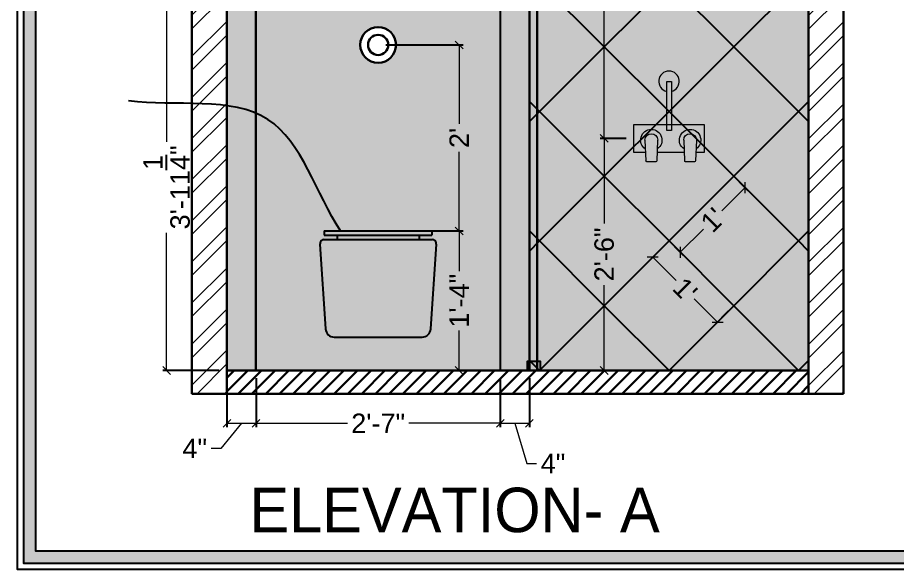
# Model space of a CAD drawing. Header units: millimetres. Extents: x 56222 to 3066687, y -650199 to -121287.
# Drawn here: x 156103.9 to 156217.3, y -180409.2 to -180338 of the extents above; entities that cross this region are included whole.
import ezdxf

# ---------------------------------------------------------------- set-up
doc = ezdxf.new("R2010")
doc.units = ezdxf.units.MM
doc.header["$MEASUREMENT"] = 0
doc.header["$PDMODE"] = 35
doc.layers.get('Defpoints').update_dxf_attribs({"color": 220})
doc.layers.add('AR HATCH-7', color=7, linetype='Continuous')
doc.layers.add('SANIT', color=232, linetype='Continuous')
for name, color, linetype, lineweight in [('dim05', 1, 'Continuous', 13), ('ELEC.', 5, 'Continuous', 20), ('Flooring', 253, 'Continuous', 30), ('HACHA', 253, 'Continuous', 5), ('NAME PLATE', 7, 'Continuous', 25), ('sec. mark', 5, 'Continuous', 25), ('UTILITY', 48, 'Continuous', 9), ('wall', 7, 'Continuous', 30), ('XX~SLAB ( BEAM )~ ( DIM )', 7, 'Continuous', 9)]:
    doc.layers.add(name, color=color, linetype=linetype, lineweight=lineweight)
doc.layers.add('hatch', color=253, linetype='Continuous', lineweight=0, transparency=0.4)
doc.styles.add('Arial', font='arial.ttf')
doc.styles.add('Cn_BT_9 ( BOLD )', font='swisscb.ttf', dxfattribs={"height": 9})
doc.styles.add('DATE', font='swissc.ttf', dxfattribs={"height": 6.75})
doc.styles.get("Standard").update_dxf_attribs({"font": 'arial.ttf', "height": 6})
doc.dimstyles.new('Cn_BT_9 ( BOLD )', dxfattribs={"dimtxt": 9, "dimasz": 5, "dimexe": 1.5, "dimexo": 0, "dimgap": 0.09, "dimtad": 0, "dimzin": 3, "dimdsep": 46, "dimlunit": 4, "dimtxsty": 'Cn_BT_9 ( BOLD )', "dimblk": 'DOT', "dimcen": 0.09, "dimdle": 1.5, "dimclrd": 251, "dimclre": 251, "dimclrt": 5, "dimadec": 0, "dimazin": 0, "dimtfac": 0.75, "dimtofl": 0, "dimtmove": 0, "dimatfit": 3, "dimfxl": 0, "dimtolj": 1, "dimtzin": 0, "dimlwd": 15, "dimlwe": 15, "dimarcsym": 0})
doc.dimstyles.new('ISO-25', dxfattribs={"dimtxt": 2.5, "dimasz": 1, "dimexe": 0.5, "dimexo": 1, "dimtad": 0, "dimdec": 1, "dimlunit": 4, "dimtxsty": 'Standard', "dimblk": 'OBLIQUE', "dimcen": 2.5, "dimclrd": 1, "dimclre": 1, "dimclrt": 5, "dimadec": 0, "dimazin": 0, "dimtfac": 1, "dimtdec": 1, "dimtmove": 0, "dimatfit": 3, "dimfxl": 1, "dimlwd": -1, "dimarcsym": 0})

# ---------------------------------------------------------------- blocks, each defined once
blk = doc.blocks.new('404COK-E')
for p, q in [((0.82, 0, 1), (0.7, -2.68, 1)), ((-0.82, 0, 1), (-0.7, -2.68, 1)), ((-0.57, -2.8, 1), (0.57, -2.8, 1))]:
    blk.add_line(p, q)
for centre, radius, start, end in [((0, 0, 1), 1.38, 304.096, 235.904), ((0, 0, 1), 0.824, 0, 180), ((-0.57, -2.68, 1), 0.125, 180, 270), ((0.57, -2.68, 1), 0.125, 270, 0)]:
    blk.add_arc(centre, radius, start, end)
blk = doc.blocks.new('sda sdasd')
at = {"ltscale": 0.25, "true_color": 0xffffff}
h = blk.add_hatch(color=7, dxfattribs=at)
h.dxf.hatch_style = 1
h.paths.add_polyline_path([(46521.76, -32072.17, 0.433848), (46521.2, -32071.58), (46507.32, -32071.58, 0.433848), (46506.76, -32072.17), (46507.49, -32083.1, 0.394848), (46508.6, -32084.15), (46519.92, -32084.15, 0.394848), (46521.03, -32083.1)])
h.paths.add_polyline_path([(46521.2, -32070.46), (46507.32, -32070.46), (46507.32, -32071.02), (46521.2, -32071.02)])
h.paths.add_polyline_path([(46519.53, -32071.02), (46508.99, -32071.02), (46508.99, -32071.58), (46519.53, -32071.58)])
at = {"layer": 'SANIT'}
for p, q in [((46507.32, -32070.46), (46507.32, -32071.02)), ((46507.32, -32070.46), (46521.2, -32070.46)), ((46507.32, -32071.02), (46521.2, -32071.02)), ((46508.99, -32071.02), (46508.99, -32071.58)), ((46519.53, -32071.02), (46519.53, -32071.58)), ((46521.2, -32070.46), (46521.2, -32071.02)), ((46506.76, -32072.17), (46507.49, -32083.1)), ((46507.32, -32071.58), (46521.2, -32071.58)), ((46521.76, -32072.17), (46521.03, -32083.1)), ((46508.6, -32084.15), (46519.92, -32084.15))]:
    blk.add_line(p, q, dxfattribs=at)
for centre, radius, start, end in [((46507.32, -32072.14), 0.558, 90, 183.8141), ((46521.2, -32072.14), 0.558, 356.1859, 90), ((46508.6, -32083.03), 1.12, 183.8141, 270), ((46519.92, -32083.03), 1.12, 270, 356.1859)]:
    blk.add_arc(centre, radius, start, end, dxfattribs=at)
blk = doc.blocks.new('_Oblique')
at = {"layer": 'wall', "color": 0, "lineweight": -2}
blk.add_line((-0.5, -0.5), (0.5, 0.5), dxfattribs=at)
blk = doc.blocks.new('*D832')
at = {"layer": 'Defpoints', "color": 0, "lineweight": 25, "transparency": 16777216}
for p in [(156187.85, -180366.84), (156196.2, -180375.2), (156194.1, -180377.3)]:
    blk.add_point(p, dxfattribs=at)
at = {"layer": 'dim05', "color": 1, "linetype": 'Continuous', "lineweight": -2, "transparency": 16777216}
for p, q in [((156187.14, -180367.55), (156185.39, -180369.3)), ((156195.49, -180375.9), (156193.74, -180377.65))]:
    blk.add_line(p, q, dxfattribs=at)
at = {"layer": 'dim05', "color": 1, "linetype": 'Continuous', "transparency": 16777216}
for p, q in [((156185.74, -180368.95), (156188.75, -180371.95)), ((156194.1, -180377.3), (156191.09, -180374.29))]:
    blk.add_line(p, q, dxfattribs=at)
at = {"layer": 'dim05', "color": 1, "transparency": 16777216}
for p, rotation in [((156185.74, -180368.95), 135), ((156194.1, -180377.3), 315)]:
    blk.add_blockref('_Oblique', p, dxfattribs=dict(at, rotation=rotation))
at = {"layer": 'dim05', "color": 5, "lineweight": 25, "transparency": 16777216, "insert": (156189.92, -180373.12), "char_height": 2.5, "attachment_point": 5, "rotation": 315, "style": 'Arial'}
blk.add_mtext("1'", dxfattribs=at)
blk = doc.blocks.new('*D833')
at = {"layer": 'Defpoints', "color": 0, "lineweight": 25, "transparency": 16777216}
for p in [(156196.2, -180358.49), (156197.66, -180359.95), (156187.85, -180366.84)]:
    blk.add_point(p, dxfattribs=at)
at = {"layer": 'dim05', "color": 1, "linetype": 'Continuous', "lineweight": -2, "transparency": 16777216}
for p, q in [((156196.9, -180359.2), (156198.01, -180360.31)), ((156188.55, -180367.55), (156189.66, -180368.66))]:
    blk.add_line(p, q, dxfattribs=at)
at = {"layer": 'dim05', "color": 1, "linetype": 'Continuous', "transparency": 16777216}
for p, q in [((156197.66, -180359.95), (156194.65, -180362.96)), ((156189.3, -180368.3), (156192.31, -180365.3))]:
    blk.add_line(p, q, dxfattribs=at)
at = {"layer": 'dim05', "color": 1, "transparency": 16777216}
for p, rotation in [((156197.66, -180359.95), 45), ((156189.3, -180368.3), 225)]:
    blk.add_blockref('_Oblique', p, dxfattribs=dict(at, rotation=rotation))
at = {"layer": 'dim05', "color": 5, "lineweight": 25, "transparency": 16777216, "insert": (156193.48, -180364.13), "char_height": 2.5, "attachment_point": 5, "rotation": 45, "style": 'Arial'}
blk.add_mtext("1'", dxfattribs=at)
blk = doc.blocks.new('*D894')
at = {"layer": 'Defpoints', "color": 0, "lineweight": 25, "transparency": 16777216}
for p in [(156123.07, -180336.3), (156130.85, -180336.3), (156130.85, -180383.55)]:
    blk.add_point(p, dxfattribs=at)
at = {"layer": 'dim05', "color": 1, "linetype": 'Continuous', "lineweight": -2, "transparency": 16777216}
for p, q in [((156129.85, -180336.3), (156122.57, -180336.3)), ((156129.85, -180383.55), (156122.57, -180383.55))]:
    blk.add_line(p, q, dxfattribs=at)
at = {"layer": 'dim05', "color": 1, "linetype": 'Continuous', "transparency": 16777216}
for p, q in [((156123.07, -180336.3), (156123.07, -180354.06)), ((156123.07, -180383.55), (156123.07, -180365.79))]:
    blk.add_line(p, q, dxfattribs=at)
at = {"layer": 'dim05', "color": 1, "transparency": 16777216}
for p, rotation in [((156123.07, -180336.3), 90), ((156123.07, -180383.55), 270)]:
    blk.add_blockref('_Oblique', p, dxfattribs=dict(at, rotation=rotation))
at = {"layer": 'dim05', "color": 5, "lineweight": 25, "transparency": 16777216, "insert": (156123.07, -180359.93), "char_height": 2.5, "attachment_point": 5, "rotation": 90, "style": 'Arial'}
blk.add_mtext('3\'-11{\\H1x;\\S1/4;}"', dxfattribs=at)
blk = doc.blocks.new('*D896')
at = {"layer": 'Defpoints', "color": 0, "lineweight": 25, "transparency": 16777216}
for p in [(156130.85, -180383.55), (156134.6, -180383.55), (156134.6, -180390.36)]:
    blk.add_point(p, dxfattribs=at)
at = {"layer": 'dim05', "color": 1, "linetype": 'Continuous', "lineweight": -2, "transparency": 16777216}
for p, q in [((156130.85, -180384.55), (156130.85, -180390.86)), ((156134.6, -180384.55), (156134.6, -180390.86))]:
    blk.add_line(p, q, dxfattribs=at)
at = {"layer": 'dim05', "color": 1, "linetype": 'Continuous', "transparency": 16777216}
for p, q in [((156132.72, -180390.36), (156130.06, -180393.61)), ((156130.85, -180390.36), (156134.6, -180390.36)), ((156130.06, -180393.61), (156128.81, -180393.61))]:
    blk.add_line(p, q, dxfattribs=at)
at = {"layer": 'dim05', "color": 1, "transparency": 16777216, "rotation": 180}
blk.add_blockref('_Oblique', (156130.85, -180390.36), dxfattribs=at)
at = {"layer": 'dim05', "color": 1, "transparency": 16777216}
blk.add_blockref('_Oblique', (156134.6, -180390.36), dxfattribs=at)
at = {"layer": 'dim05', "color": 5, "lineweight": 25, "transparency": 16777216, "insert": (156126.7, -180393.61), "char_height": 2.5, "attachment_point": 5, "style": 'Arial'}
blk.add_mtext('4"', dxfattribs=at)
blk = doc.blocks.new('*D897')
at = {"layer": 'Defpoints', "color": 0, "lineweight": 25, "transparency": 16777216}
for p in [(156134.6, -180383.55), (156166.09, -180383.55), (156166.09, -180390.36)]:
    blk.add_point(p, dxfattribs=at)
at = {"layer": 'dim05', "color": 1, "linetype": 'Continuous', "lineweight": -2, "transparency": 16777216}
for p, q in [((156134.6, -180384.55), (156134.6, -180390.86)), ((156166.09, -180384.55), (156166.09, -180390.86))]:
    blk.add_line(p, q, dxfattribs=at)
at = {"layer": 'dim05', "color": 1, "linetype": 'Continuous', "transparency": 16777216}
for p, q in [((156134.6, -180390.36), (156146.38, -180390.36)), ((156166.09, -180390.36), (156154.31, -180390.36))]:
    blk.add_line(p, q, dxfattribs=at)
at = {"layer": 'dim05', "color": 1, "transparency": 16777216, "rotation": 180}
blk.add_blockref('_Oblique', (156134.6, -180390.36), dxfattribs=at)
at = {"layer": 'dim05', "color": 1, "transparency": 16777216}
blk.add_blockref('_Oblique', (156166.09, -180390.36), dxfattribs=at)
at = {"layer": 'dim05', "color": 5, "lineweight": 25, "transparency": 16777216, "insert": (156150.35, -180390.36), "char_height": 2.5, "attachment_point": 5, "style": 'Arial'}
blk.add_mtext('2\'-7"', dxfattribs=at)
blk = doc.blocks.new('*D898')
at = {"layer": 'Defpoints', "color": 0, "lineweight": 25, "transparency": 16777216}
for p in [(156166.09, -180383.55), (156169.85, -180383.55), (156169.85, -180390.36)]:
    blk.add_point(p, dxfattribs=at)
at = {"layer": 'dim05', "color": 1, "linetype": 'Continuous', "lineweight": -2, "transparency": 16777216}
for p, q in [((156166.09, -180384.55), (156166.09, -180390.86)), ((156169.85, -180384.55), (156169.85, -180390.86))]:
    blk.add_line(p, q, dxfattribs=at)
at = {"layer": 'dim05', "color": 1, "linetype": 'Continuous', "transparency": 16777216}
for p, q in [((156166.09, -180390.36), (156169.85, -180390.36)), ((156167.97, -180390.36), (156169.53, -180395.55)), ((156169.53, -180395.55), (156170.78, -180395.55))]:
    blk.add_line(p, q, dxfattribs=at)
at = {"layer": 'dim05', "color": 1, "transparency": 16777216, "rotation": 180}
blk.add_blockref('_Oblique', (156166.09, -180390.36), dxfattribs=at)
at = {"layer": 'dim05', "color": 1, "transparency": 16777216}
blk.add_blockref('_Oblique', (156169.85, -180390.36), dxfattribs=at)
at = {"layer": 'dim05', "color": 5, "lineweight": 25, "transparency": 16777216, "insert": (156172.89, -180395.55), "char_height": 2.5, "attachment_point": 5, "style": 'Arial'}
blk.add_mtext('4"', dxfattribs=at)
blk = doc.blocks.new('*D899')
at = {"layer": 'Defpoints', "color": 0, "lineweight": 25, "transparency": 16777216}
for p in [(156152.52, -180365.55), (156160.79, -180365.55), (156152.52, -180383.55)]:
    blk.add_point(p, dxfattribs=at)
at = {"layer": 'dim05', "color": 1, "linetype": 'Continuous', "lineweight": -2, "transparency": 16777216}
for p, q in [((156153.52, -180365.55), (156161.29, -180365.55)), ((156153.52, -180383.55), (156161.29, -180383.55))]:
    blk.add_line(p, q, dxfattribs=at)
at = {"layer": 'dim05', "color": 1, "linetype": 'Continuous', "transparency": 16777216}
for p, q in [((156160.79, -180365.55), (156160.79, -180370.72)), ((156160.79, -180383.55), (156160.79, -180378.38))]:
    blk.add_line(p, q, dxfattribs=at)
at = {"layer": 'dim05', "color": 1, "transparency": 16777216}
for p, rotation in [((156160.79, -180365.55), 90), ((156160.79, -180383.55), 270)]:
    blk.add_blockref('_Oblique', p, dxfattribs=dict(at, rotation=rotation))
at = {"layer": 'dim05', "color": 5, "lineweight": 25, "transparency": 16777216, "insert": (156160.79, -180374.55), "char_height": 2.5, "attachment_point": 5, "rotation": 90, "style": 'Arial'}
blk.add_mtext('1\'-4"', dxfattribs=at)
blk = doc.blocks.new('*D900')
at = {"layer": 'Defpoints', "color": 0, "lineweight": 25, "transparency": 16777216}
for p in [(156150.35, -180341.55), (156160.79, -180341.55), (156155.53, -180365.55)]:
    blk.add_point(p, dxfattribs=at)
at = {"layer": 'dim05', "color": 1, "linetype": 'Continuous', "lineweight": -2, "transparency": 16777216}
for p, q in [((156151.35, -180341.55), (156161.29, -180341.55)), ((156156.53, -180365.55), (156161.29, -180365.55))]:
    blk.add_line(p, q, dxfattribs=at)
at = {"layer": 'dim05', "color": 1, "linetype": 'Continuous', "transparency": 16777216}
for p, q in [((156160.79, -180341.55), (156160.79, -180351.75)), ((156160.79, -180365.55), (156160.79, -180355.34))]:
    blk.add_line(p, q, dxfattribs=at)
at = {"layer": 'dim05', "color": 1, "transparency": 16777216}
for p, rotation in [((156160.79, -180341.55), 90), ((156160.79, -180365.55), 270)]:
    blk.add_blockref('_Oblique', p, dxfattribs=dict(at, rotation=rotation))
at = {"layer": 'dim05', "color": 5, "lineweight": 25, "transparency": 16777216, "insert": (156160.79, -180353.55), "char_height": 2.5, "attachment_point": 5, "rotation": 90, "style": 'Arial'}
blk.add_mtext("2'", dxfattribs=at)
blk = doc.blocks.new('*D901')
at = {"layer": 'Defpoints', "color": 0, "lineweight": 25, "transparency": 16777216}
for p in [(156183.31, -180353.61), (156179.49, -180383.55), (156183.31, -180383.55)]:
    blk.add_point(p, dxfattribs=at)
at = {"layer": 'dim05', "color": 1, "linetype": 'Continuous', "lineweight": -2, "transparency": 16777216}
for p, q in [((156182.31, -180353.61), (156178.99, -180353.61)), ((156182.31, -180383.55), (156178.99, -180383.55))]:
    blk.add_line(p, q, dxfattribs=at)
at = {"layer": 'dim05', "color": 1, "linetype": 'Continuous', "transparency": 16777216}
for p, q in [((156179.49, -180353.61), (156179.49, -180364.61)), ((156179.49, -180383.55), (156179.49, -180372.55))]:
    blk.add_line(p, q, dxfattribs=at)
at = {"layer": 'dim05', "color": 1, "transparency": 16777216}
for p, rotation in [((156179.49, -180353.61), 90), ((156179.49, -180383.55), 270)]:
    blk.add_blockref('_Oblique', p, dxfattribs=dict(at, rotation=rotation))
at = {"layer": 'dim05', "color": 5, "lineweight": 25, "transparency": 16777216, "insert": (156179.49, -180368.58), "char_height": 2.5, "attachment_point": 5, "rotation": 90, "style": 'Arial'}
blk.add_mtext('2\'-6"', dxfattribs=at)
blk = doc.blocks.new('*D902')
at = {"layer": 'Defpoints', "color": 0, "lineweight": 25, "transparency": 16777216}
for p in [(156179.49, -180293.59), (156187.85, -180293.59), (156183.31, -180353.61)]:
    blk.add_point(p, dxfattribs=at)
at = {"layer": 'dim05', "color": 1, "linetype": 'Continuous', "lineweight": -2, "transparency": 16777216}
for p, q in [((156186.85, -180293.59), (156178.99, -180293.59)), ((156182.31, -180353.61), (156178.99, -180353.61))]:
    blk.add_line(p, q, dxfattribs=at)
at = {"layer": 'dim05', "color": 1, "linetype": 'Continuous', "transparency": 16777216}
for p, q in [((156179.49, -180293.59), (156179.49, -180321.82)), ((156179.49, -180353.61), (156179.49, -180325.37))]:
    blk.add_line(p, q, dxfattribs=at)
at = {"layer": 'dim05', "color": 1, "transparency": 16777216}
for p, rotation in [((156179.49, -180293.59), 90), ((156179.49, -180353.61), 270)]:
    blk.add_blockref('_Oblique', p, dxfattribs=dict(at, rotation=rotation))
at = {"layer": 'dim05', "color": 5, "lineweight": 25, "transparency": 16777216, "insert": (156179.49, -180323.6), "char_height": 2.5, "attachment_point": 5, "rotation": 90, "style": 'Arial'}
blk.add_mtext("5'", dxfattribs=at)
blk = doc.blocks.new('_Dot')
at = {"color": 0, "linetype": 'ByBlock', "lineweight": -2}
blk.add_line((-0.5, 0), (-1, 0), dxfattribs=at)
at = {"color": 0, "linetype": 'ByBlock', "const_width": 0.5}
blk.add_lwpolyline([(-0.25, 0, 1), (0.25, 0, 1)], format="xyb", close=True, dxfattribs=at)

msp = doc.modelspace()

# ---------------------------------------------------------------- hatches: boundary and pattern name
at = {"layer": 'AR HATCH-7', "lineweight": 30, "transparency": 33554559}
h = msp.add_hatch(dxfattribs=at)
h.set_pattern_fill('ANSI31', color=9, scale=10)
h.set_pattern_definition([(45, (10463.6324, -2196.7874), (-0.8838834765, 0.8838834765), [])])
h.paths.add_polyline_path([(156205.845, -180386.548), (156205.845, -180383.548), (156130.845, -180383.548), (156130.845, -180386.548)])
at = {"layer": 'hatch', "ltscale": 10}
h = msp.add_hatch(dxfattribs=at)
h.set_pattern_fill('ANSI32', color=256, scale=10, style=0)
h.set_pattern_definition([(45, (10463.6324, -2196.7874), (-2.65165043, 2.65165043), []), (45, (10465.4, -2196.7874), (-2.65165043, 2.65165043), [])])
h.paths.add_polyline_path([(156126.345, -180386.548), (156130.845, -180386.548), (156130.845, -180265.548), (156126.345, -180265.548)])
h.paths.add_polyline_path([(156210.345, -180265.548), (156205.845, -180265.548), (156205.845, -180386.548), (156210.345, -180386.548)])
at = {"layer": 'NAME PLATE', "true_color": 0xd39e00}
h = msp.add_hatch(color=42, dxfattribs=at)
h.paths.add_polyline_path([(156104.647, -180408.431), (156328.097, -180408.431), (156328.097, -180251.15), (156104.647, -180251.15)])
h.paths.add_polyline_path([(156106.215, -180406.863), (156326.529, -180406.863), (156326.529, -180252.718), (156106.215, -180252.718)], flags=16)
at = {"layer": 'XX~SLAB ( BEAM )~ ( DIM )', "linetype": 'Continuous', "lineweight": 25, "true_color": 0x465e1c, "transparency": 33554556}
h = msp.add_hatch(color=69, dxfattribs=at)
h.dxf.hatch_style = 1
h.paths.add_polyline_path([(156205.845, -180368.141), (156204.548, -180366.844), (156196.197, -180375.196), (156204.548, -180383.548), (156205.845, -180382.251)])
h.paths.add_polyline_path([(156196.197, -180375.196), (156187.845, -180383.548), (156204.548, -180383.548)])
h.paths.add_polyline_path([(156205.845, -180382.251), (156204.548, -180383.548), (156205.845, -180383.548)], flags=17)
h.paths.add_polyline_path([(156179.493, -180375.196), (156171.263, -180383.427), (156171.263, -180383.548), (156187.845, -180383.548)])
h.paths.add_polyline_path([(156196.197, -180375.196), (156187.845, -180366.844), (156179.493, -180375.196), (156187.845, -180383.548)])
h.paths.add_polyline_path([(156171.142, -180366.844), (156170.845, -180367.141), (156170.845, -180382.404), (156171.263, -180382.404), (156171.263, -180383.427), (156179.493, -180375.196)])
h.paths.add_polyline_path([(156187.845, -180366.844), (156179.493, -180358.493), (156171.142, -180366.844), (156179.493, -180375.196)])
h.paths.add_polyline_path([(156196.197, -180358.493), (156187.845, -180366.844), (156196.197, -180375.196), (156204.548, -180366.844)])
h.paths.add_polyline_path([(156205.845, -180351.438), (156204.548, -180350.141), (156196.197, -180358.493), (156204.548, -180366.844), (156205.845, -180365.548)])
h.paths.add_polyline_path([(156205.845, -180365.548), (156204.548, -180366.844), (156205.845, -180368.141)])
h.paths.add_polyline_path([(156196.197, -180358.493), (156187.845, -180350.141), (156179.493, -180358.493), (156187.845, -180366.844)])
h.paths.add_polyline_path([(156204.548, -180350.141), (156196.197, -180341.79), (156187.845, -180350.141), (156196.197, -180358.493)])
h.paths.add_polyline_path([(156205.845, -180334.735), (156204.548, -180333.438), (156196.197, -180341.79), (156204.548, -180350.141), (156205.845, -180348.844)])
h.paths.add_polyline_path([(156205.845, -180348.844), (156204.548, -180350.141), (156205.845, -180351.438)])
h.paths.add_polyline_path([(156204.548, -180333.438), (156196.197, -180325.086), (156187.845, -180333.438), (156196.197, -180341.79)])
h.paths.add_polyline_path([(156196.197, -180341.79), (156187.845, -180333.438), (156179.493, -180341.79), (156187.845, -180350.141)])
h.paths.add_polyline_path([(156179.493, -180341.79), (156171.142, -180350.141), (156179.493, -180358.493), (156187.845, -180350.141)])
h.paths.add_polyline_path([(156171.142, -180350.141), (156170.845, -180350.438), (156170.845, -180366.548), (156171.142, -180366.844), (156179.493, -180358.493)])
h.paths.add_polyline_path([(156170.845, -180382.404), (156169.999, -180382.404), (156170.845, -180383.251)], flags=17)
h.paths.add_polyline_path([(156170.845, -180383.251), (156169.999, -180382.404), (156169.845, -180382.404), (156169.845, -180383.548), (156170.845, -180383.548)])
h.paths.add_polyline_path([(156171.263, -180382.404), (156170.845, -180382.404), (156170.845, -180383.251), (156171.142, -180383.548), (156171.263, -180383.427)])
h.paths.add_polyline_path([(156170.845, -180383.251), (156170.845, -180383.548), (156171.142, -180383.548)])
h.paths.add_polyline_path([(156170.845, -180367.141), (156169.845, -180368.141), (156169.845, -180382.251), (156169.999, -180382.404), (156170.845, -180382.404)])
h.paths.add_polyline_path([(156170.845, -180366.548), (156169.845, -180365.548), (156169.845, -180368.141), (156170.845, -180367.141)])
h.paths.add_polyline_path([(156170.845, -180366.548), (156170.845, -180367.141), (156171.142, -180366.844)])
h.paths.add_polyline_path([(156170.845, -180350.438), (156169.845, -180351.438), (156169.845, -180365.548), (156170.845, -180366.548)])
h.paths.add_polyline_path([(156170.845, -180349.844), (156169.845, -180348.844), (156169.845, -180351.438), (156170.845, -180350.438)])
h.paths.add_polyline_path([(156171.142, -180350.141), (156170.845, -180349.844), (156170.845, -180350.438)])
h.paths.add_polyline_path([(156179.493, -180341.79), (156171.142, -180333.438), (156170.845, -180333.735), (156170.845, -180349.844), (156171.142, -180350.141)])
h.paths.add_polyline_path([(156170.845, -180333.735), (156169.845, -180334.735), (156169.845, -180348.844), (156170.845, -180349.844)])
h.paths.add_polyline_path([(156187.845, -180333.438), (156179.493, -180325.086), (156171.142, -180333.438), (156179.493, -180341.79)])
h.paths.add_polyline_path([(156196.197, -180325.086), (156187.845, -180316.735), (156179.493, -180325.086), (156187.845, -180333.438)])
h.paths.add_polyline_path([(156204.548, -180316.735), (156196.197, -180308.383), (156187.845, -180316.735), (156196.197, -180325.086)])
h.paths.add_polyline_path([(156205.845, -180318.031), (156204.548, -180316.735), (156196.197, -180325.086), (156204.548, -180333.438), (156205.845, -180332.141)])
h.paths.add_polyline_path([(156205.845, -180332.141), (156204.548, -180333.438), (156205.845, -180334.735)])
h.paths.add_polyline_path([(156205.845, -180301.328), (156204.548, -180300.031), (156196.197, -180308.383), (156204.548, -180316.735), (156205.845, -180315.438)])
h.paths.add_polyline_path([(156204.548, -180300.031), (156196.197, -180291.68), (156187.845, -180300.031), (156196.197, -180308.383)])
h.paths.add_polyline_path([(156196.197, -180308.383), (156187.845, -180300.031), (156179.493, -180308.383), (156187.845, -180316.735)])
h.paths.add_polyline_path([(156179.493, -180308.383), (156171.142, -180316.735), (156179.493, -180325.086), (156187.845, -180316.735)])
h.paths.add_polyline_path([(156179.493, -180325.086), (156171.142, -180316.735), (156170.845, -180317.031), (156170.845, -180333.141), (156171.142, -180333.438)])
h.paths.add_polyline_path([(156170.845, -180317.031), (156169.845, -180318.031), (156169.845, -180332.141), (156170.845, -180333.141)])
h.paths.add_polyline_path([(156170.845, -180317.031), (156170.845, -180316.438), (156169.845, -180315.438), (156169.845, -180318.031)])
h.paths.add_polyline_path([(156179.493, -180308.383), (156171.142, -180300.031), (156170.845, -180300.328), (156170.845, -180316.438), (156171.142, -180316.735)])
h.paths.add_polyline_path([(156170.845, -180300.328), (156169.845, -180301.328), (156169.845, -180315.438), (156170.845, -180316.438)])
h.paths.add_polyline_path([(156170.845, -180316.438), (156170.845, -180317.031), (156171.142, -180316.735)])
h.paths.add_polyline_path([(156187.845, -180300.031), (156179.493, -180291.68), (156171.142, -180300.031), (156179.493, -180308.383)])
h.paths.add_polyline_path([(156205.845, -180284.625), (156204.548, -180283.328), (156196.197, -180291.68), (156204.548, -180300.031), (156205.845, -180298.735)])
h.paths.add_polyline_path([(156205.845, -180298.735), (156204.548, -180300.031), (156205.845, -180301.328)])
h.paths.add_polyline_path([(156204.548, -180283.328), (156199.768, -180278.548), (156192.625, -180278.548), (156187.845, -180283.328), (156196.197, -180291.68)])
h.paths.add_polyline_path([(156187.845, -180283.328), (156179.493, -180291.68), (156187.845, -180300.031), (156196.197, -180291.68)])
h.paths.add_polyline_path([(156187.845, -180283.328), (156183.065, -180278.548), (156175.922, -180278.548), (156171.142, -180283.328), (156179.493, -180291.68)])
h.paths.add_polyline_path([(156192.625, -180278.548), (156183.065, -180278.548), (156187.845, -180283.328)])
h.paths.add_polyline_path([(156205.845, -180278.548), (156199.768, -180278.548), (156204.548, -180283.328), (156205.845, -180282.031)])
h.paths.add_polyline_path([(156205.845, -180282.031), (156204.548, -180283.328), (156205.845, -180284.625)])
h.paths.add_polyline_path([(156171.142, -180283.328), (156170.845, -180283.625), (156170.845, -180299.735), (156171.142, -180300.031), (156179.493, -180291.68)])
h.paths.add_polyline_path([(156170.845, -180283.625), (156169.845, -180284.625), (156169.845, -180298.735), (156170.845, -180299.735)])
h.paths.add_polyline_path([(156175.922, -180278.548), (156170.845, -180278.548), (156170.845, -180283.031), (156171.142, -180283.328)])
h.paths.add_polyline_path([(156170.845, -180278.548), (156169.845, -180278.548), (156169.845, -180282.031), (156170.845, -180283.031)])
h.paths.add_polyline_path([(156170.845, -180283.031), (156169.845, -180282.031), (156169.845, -180284.625), (156170.845, -180283.625)])
h.paths.add_polyline_path([(156170.845, -180283.031), (156170.845, -180283.625), (156171.142, -180283.328)])
h.paths.add_polyline_path([(156205.845, -180315.438), (156204.548, -180316.735), (156205.845, -180318.031)])
at = {"layer": 'XX~SLAB ( BEAM )~ ( DIM )', "linetype": 'Continuous', "lineweight": 25, "true_color": 0xd0e9ce, "transparency": 33554559}
h = msp.add_hatch(dxfattribs=at)
h.set_pattern_fill('HOUND', color=254, angle=225)
h.set_pattern_definition([(225, (2729.72191, 786.99535), (-0.132582521472, -0.22097086912), [1, -0.5]), (315, (2729.72191, 786.99535), (-0.132582521472, 0.22097086912), [1, -0.5])])
h.paths.add_polyline_path([(156166.093, -180336.304), (156134.597, -180336.304), (156134.597, -180383.548), (156166.093, -180383.548)])
h.paths.add_polyline_path([(156157.288, -180365.548), (156157.288, -180366.106), (156155.612, -180366.106), (156155.612, -180366.665), (156157.288, -180366.665, -0.4338481), (156157.845, -180367.26), (156157.117, -180378.188, -0.3948479), (156156.002, -180379.231), (156144.688, -180379.231, -0.3948479), (156143.574, -180378.188), (156142.845, -180367.26, -0.4338481), (156143.402, -180366.665), (156145.078, -180366.665), (156145.078, -180366.106), (156143.402, -180366.106), (156143.402, -180365.548)], flags=16)
h.paths.add_polyline_path([(156148.041, -180341.548, -1), (156152.649, -180341.548, -1)], flags=16)
h.paths.add_polyline_path([(156149.041, -180341.548, -1), (156151.649, -180341.548, -1)], flags=0)
h.paths.add_polyline_path([(156169.845, -180336.304), (156166.093, -180336.304), (156166.093, -180383.548), (156169.541, -180383.548), (156169.541, -180382.404), (156169.845, -180382.404)])
h.paths.add_polyline_path([(156134.597, -180336.304), (156130.845, -180336.304), (156130.845, -180383.548), (156134.597, -180383.548)])

# ---------------------------------------------------------------- linework, layer by layer
at = {"color": 3, "lineweight": 30, "ltscale": 0.25}
for radius in [2.304, 1.304]:
    msp.add_circle((156150.345, -180341.548), radius, dxfattribs=at)
at = {"layer": 'Flooring', "color": 32, "ltscale": 4, "true_color": 0xcd6928}
msp.add_line((156205.845, -180383.548), (156130.845, -180383.548), dxfattribs=at)
at = {"layer": 'HACHA', "color": 5, "lineweight": 30}
for p, q in [((156169.845, -180383.548), (156169.845, -180278.548)), ((156170.845, -180383.548), (156170.845, -180278.548))]:
    msp.add_line(p, q, dxfattribs=at)
at = {"layer": 'NAME PLATE', "color": 42, "true_color": 0xd39e00}
for points in [[(156103.863, -180250.366), (156328.881, -180250.366), (156328.881, -180409.215), (156103.863, -180409.215)], [(156104.647, -180251.15), (156328.097, -180251.15), (156328.097, -180408.431), (156104.647, -180408.431)], [(156106.215, -180252.718), (156326.529, -180252.718), (156326.529, -180406.863), (156106.215, -180406.863)]]:
    msp.add_lwpolyline(points, close=True, dxfattribs=at)
at = {"layer": 'UTILITY', "ltscale": 3}
msp.add_lwpolyline([(156187.544, -180346.255), (156188.146, -180346.255), (156188.146, -180352.588), (156187.544, -180352.588)], close=True, dxfattribs=at)
msp.add_lwpolyline([(156184.811, -180355.414), (156183.312, -180355.414), (156183.312, -180351.8), (156192.378, -180351.8), (156192.378, -180355.414), (156191.311, -180355.414)], dxfattribs=at)
at = {"layer": 'UTILITY', "ltscale": 3, "elevation": 0.5}
msp.add_lwpolyline([(156189.811, -180355.414), (156186.311, -180355.414)], dxfattribs=at)
at = {"layer": 'UTILITY', "ltscale": 3}
msp.add_arc((156187.845, -180346.255), 1.322, 283.15447, 256.84553, dxfattribs=at)
at = {"layer": 'wall', "lineweight": 30}
for p, q in [((156126.345, -180265.548), (156126.345, -180386.548)), ((156130.845, -180265.548), (156130.845, -180386.548)), ((156205.845, -180265.548), (156205.845, -180386.548)), ((156210.345, -180265.548), (156210.345, -180386.548)), ((156210.345, -180386.548), (156126.345, -180386.548))]:
    msp.add_line(p, q, dxfattribs=at)
at = {"layer": 'wall', "color": 1, "linetype": 'Continuous', "lineweight": 25}
msp.add_lwpolyline([(156169.541, -180383.548), (156171.263, -180383.548), (156171.263, -180382.404), (156169.541, -180382.404)], close=True, dxfattribs=at)
at = {"layer": 'XX~SLAB ( BEAM )~ ( DIM )', "color": 33, "linetype": 'Continuous', "lineweight": 25, "true_color": 0xbea383}
msp.add_line((156169.845, -180383.548), (156130.845, -180383.548), dxfattribs=at)
at = {"layer": 'XX~SLAB ( BEAM )~ ( DIM )', "color": 85, "lineweight": 25, "true_color": 0x689457}
for points in [[(156169.845, -180348.844), (156171.142, -180350.141), (156179.493, -180341.79), (156171.142, -180333.438), (156169.845, -180334.735)], [(156205.845, -180334.735), (156204.548, -180333.438), (156196.197, -180341.79), (156204.548, -180350.141), (156205.845, -180348.844)], [(156169.845, -180365.548), (156171.142, -180366.844), (156179.493, -180358.493), (156171.142, -180350.141), (156169.847, -180351.436)], [(156205.845, -180365.548), (156204.548, -180366.844), (156196.197, -180358.493), (156204.548, -180350.141), (156205.845, -180351.438)], [(156169.845, -180368.141), (156171.142, -180366.844), (156179.493, -180375.196), (156171.142, -180383.548), (156169.845, -180382.251)], [(156205.845, -180368.141), (156204.548, -180366.844), (156196.197, -180375.196), (156204.548, -180383.548), (156205.845, -180382.251)]]:
    msp.add_lwpolyline(points, dxfattribs=at)
for points in [[(156179.493, -180341.79), (156187.845, -180333.438), (156196.197, -180341.79), (156187.845, -180350.141)], [(156179.493, -180358.493), (156187.845, -180366.844), (156196.197, -180358.493), (156187.845, -180350.141)], [(156179.493, -180375.196), (156187.845, -180366.844), (156196.197, -180375.196), (156187.845, -180383.548)]]:
    msp.add_lwpolyline(points, close=True, dxfattribs=at)
at = {"layer": 'XX~SLAB ( BEAM )~ ( DIM )', "color": 67, "linetype": 'Continuous', "lineweight": 25, "true_color": 0x727430}
for points in [[(156130.845, -180336.304), (156134.597, -180336.304), (156134.597, -180383.548), (156130.845, -180383.548)], [(156134.597, -180336.304), (156166.093, -180336.304), (156166.093, -180383.548), (156134.597, -180383.548)], [(156169.845, -180336.304), (156166.093, -180336.304), (156166.093, -180383.548), (156169.845, -180383.548)]]:
    msp.add_lwpolyline(points, close=True, dxfattribs=at)

# ---------------------------------------------------------------- block references
at = {"layer": 'ELEC.'}
msp.add_blockref('sda sdasd', (109636.085, -148295.085), dxfattribs=at)
at = {"layer": 'UTILITY', "ltscale": 3, "xscale": -1}
for p in [(156185.561, -180353.834, -1), (156190.561, -180353.834, -1)]:
    msp.add_blockref('404COK-E', p, dxfattribs=at)

# ---------------------------------------------------------------- texts
at = {"layer": 'sec. mark', "lineweight": 20, "insert": (156130.089, -180398.671), "char_height": 5.74001, "attachment_point": 1, "style": 'DATE'}
msp.add_mtext_dynamic_manual_height_columns('\\pxqc;{\\fCentury Gothic|b0|i0|c0|p34;\\C5;ELEVATION- A}', width=60.21435, gutter_width=1, heights=[0], dxfattribs=at)

# ---------------------------------------------------------------- dimensions: what is measured, and where the dimension line sits
at = {"layer": 'dim05', "color": 27, "lineweight": 25, "true_color": 0x7d5120}
for base, p1, p2, override, picture, middle in [((156179.493, -180293.588), (156183.312, -180353.607), (156187.845, -180293.588), {"dimdec": 0, "dimtxsty": 'Arial', "dimtmove": 1}, '*D902', (156179.493, -180323.597)), ((156123.066, -180336.304), (156130.845, -180383.548), (156130.845, -180336.304), {"dimdec": 2, "dimtxsty": 'Arial', "dimtmove": 1}, '*D894', (156123.066, -180359.926)), ((156160.788, -180341.548), (156155.525, -180365.548), (156150.345, -180341.548), {"dimdec": 0, "dimtxsty": 'Arial', "dimtmove": 1}, '*D900', (156160.788, -180353.548)), ((156179.493, -180383.548), (156183.312, -180353.607), (156183.312, -180383.548), {"dimdec": 0, "dimtxsty": 'Arial', "dimtmove": 1}, '*D901', (156179.493, -180368.577))]:
    dim = msp.add_linear_dim(base=base, p1=p1, p2=p2, angle=90, dimstyle='ISO-25', override=override, dxfattribs=at)
    dim.commit()
    dim.dimension.update_dxf_attribs({"geometry": picture, "text_midpoint": middle})
for p2, distance, picture, middle in [((156196.197, -180358.493), -2.064, '*D833', (156193.481, -180364.128)), ((156196.197, -180375.196), -2.972, '*D832', (156189.919, -180373.122))]:
    dim = msp.add_aligned_dim(p1=(156187.845, -180366.844), p2=p2, distance=distance, dimstyle='ISO-25', override={"dimdec": 0, "dimtxsty": 'Arial', "dimtmove": 1}, dxfattribs=at)
    dim.commit()
    dim.dimension.update_dxf_attribs({"geometry": picture, "text_midpoint": middle})
dim = msp.add_linear_dim(base=(156160.788, -180365.548), p1=(156152.517, -180383.548), p2=(156152.517, -180365.548), angle=90, text='1\'-4"', dimstyle='ISO-25', override={"dimdec": 0, "dimtxsty": 'Arial', "dimtmove": 1}, dxfattribs=at)
dim.commit()
dim.dimension.update_dxf_attribs({"geometry": '*D899', "text_midpoint": (156160.788, -180374.548)})
dim = msp.add_linear_dim(base=(156134.597, -180390.361), p1=(156130.845, -180383.548), p2=(156134.597, -180383.548), dimstyle='ISO-25', override={"dimdec": 0, "dimtxsty": 'Arial', "dimtmove": 1}, dxfattribs=at)
dim.commit()
dim.dimension.update_dxf_attribs({"geometry": '*D896', "text_midpoint": (156128.19, -180393.615), "dimtype": 160})
for base, p1, p2, picture, middle in [((156166.093, -180390.361), (156134.597, -180383.548), (156166.093, -180383.548), '*D897', (156150.345, -180390.361)), ((156169.845, -180390.361), (156166.093, -180383.548), (156169.845, -180383.548), '*D898', (156171.4, -180395.549))]:
    dim = msp.add_linear_dim(base=base, p1=p1, p2=p2, dimstyle='ISO-25', override={"dimdec": 0, "dimtxsty": 'Arial', "dimtmove": 1}, dxfattribs=at)
    dim.commit()
    dim.dimension.update_dxf_attribs({"geometry": picture, "text_midpoint": middle})

# ---------------------------------------------------------------- leaders
at = {"layer": 'XX~SLAB ( BEAM )~ ( DIM )', "color": 1, "linetype": 'Continuous', "lineweight": 25, "path_type": 1}
msp.add_leader([(156145.493, -180365.548), (156136.135, -180351.165), (156118.171, -180348.752)], dimstyle='Cn_BT_9 ( BOLD )', override={"dimgap": 0.09, "dimtad": 0}, dxfattribs=at)

doc.saveas('drawing.dxf')
